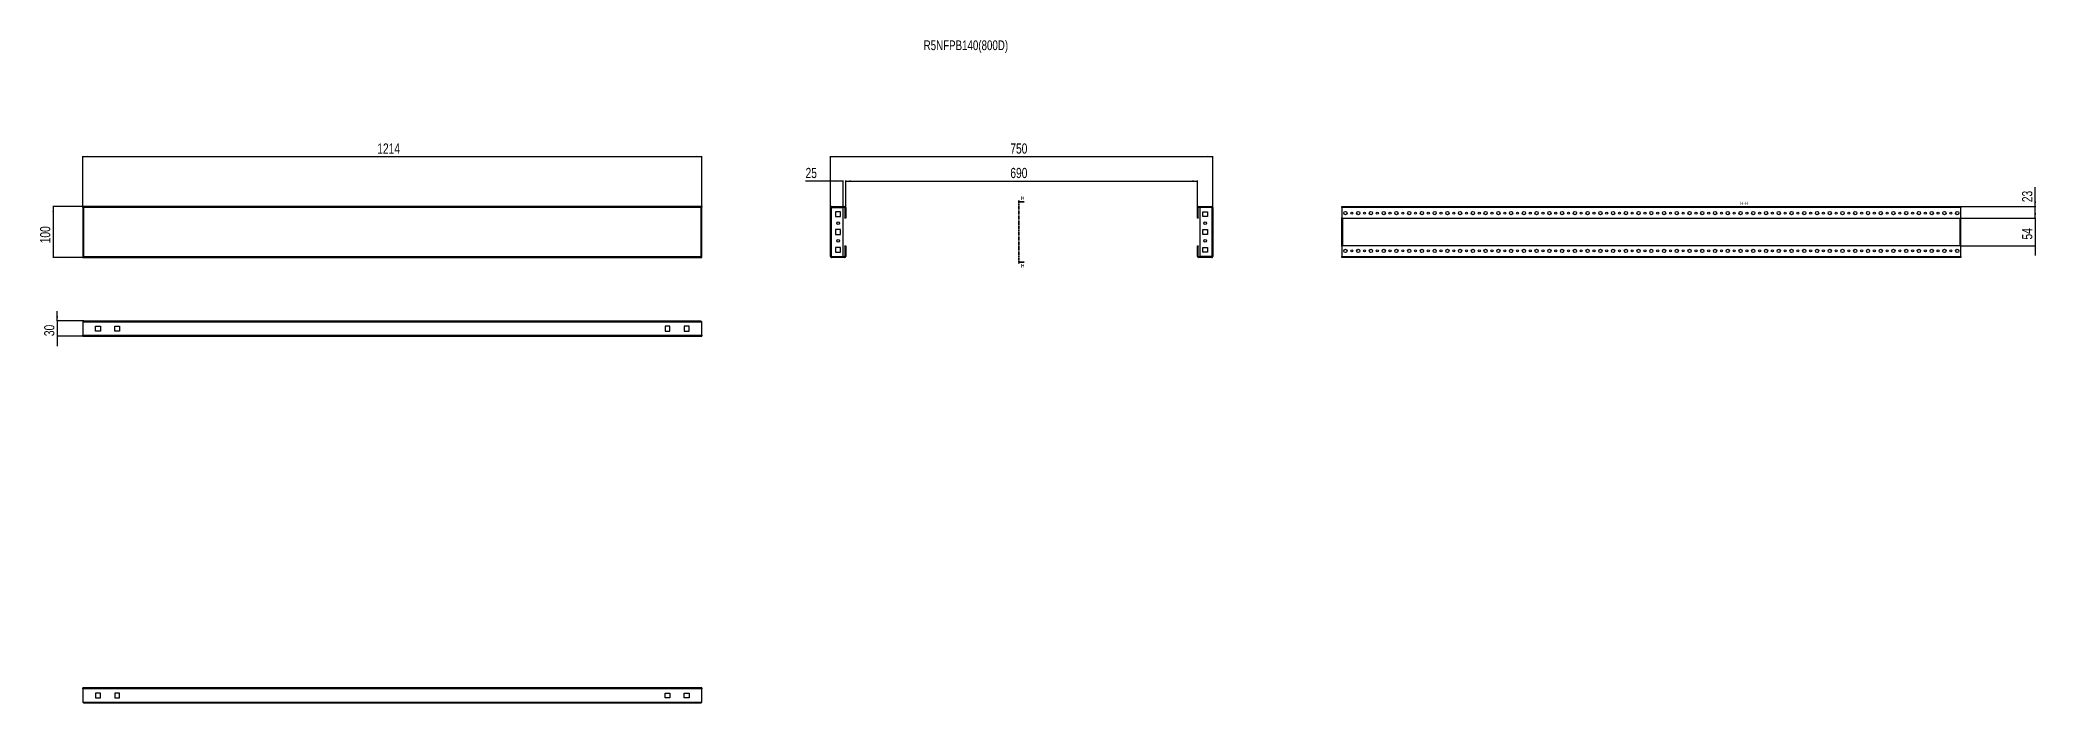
# Model space of a CAD drawing. Header units: millimetres. Extents: x -514 to 3402, y -642 to 660.
import ezdxf

# ---------------------------------------------------------------- set-up
doc = ezdxf.new("R2010")
doc.units = ezdxf.units.MM
doc.linetypes.add('CENTER', pattern=[10.16, 6.35, -1.27, 1.27, -1.27])
doc.layers.add('FORMAT', color=7, linetype='Continuous')
doc.styles.add('SLDTEXTSTYLE0', font='TXT', dxfattribs={"width": 0.75})
doc.dimstyles.new('SLDDIMSTYLE0', dxfattribs={"dimtxt": 20, "dimasz": 10, "dimexe": 0, "dimexo": 0.0625, "dimgap": 5, "dimtad": 2, "dimdec": 1, "dimrnd": 1e-09, "dimzin": 12, "dimdsep": 46, "dimtxsty": 'SLDTEXTSTYLE0', "dimsah": 1, "dimcen": 0.09, "dimadec": 0, "dimazin": 3, "dimtfac": 1, "dimtofl": 0, "dimtmove": 0, "dimatfit": 3, "dimfxl": 0, "dimfrac": 2, "dimtolj": 1, "dimtzin": 12, "dimarcsym": 0})
doc.dimstyles.new('SLDDIMSTYLE1', dxfattribs={"dimtxt": 20, "dimasz": 10, "dimexe": 0, "dimexo": 0.0625, "dimgap": 5, "dimtad": 2, "dimdec": 1, "dimrnd": 1e-09, "dimzin": 12, "dimdsep": 46, "dimtxsty": 'SLDTEXTSTYLE0', "dimsah": 1, "dimcen": 0.09, "dimadec": 0, "dimazin": 3, "dimtfac": 1, "dimtmove": 0, "dimatfit": 0, "dimfxl": 0, "dimfrac": 2, "dimtolj": 1, "dimtzin": 12, "dimarcsym": 0})

# ---------------------------------------------------------------- blocks, each defined once
blk = doc.blocks.new('_D')
at = {"layer": 'FORMAT'}
for p, q in [((-429.8, 330.6), (-429.8, 431.6)), ((784.2, 330.6), (784.2, 431.6)), ((-429.8, 430.6), (784.2, 430.6))]:
    blk.add_line(p, q, dxfattribs=at)
for points in [[(-429.8, 430.6), (-419.8, 429), (-419.8, 432.1)], [(784.2, 430.6), (774.2, 432.1), (774.2, 429)]]:
    blk.add_solid(points, dxfattribs=at)
at = {"layer": 'FORMAT', "insert": (147.7, 456.4), "char_height": 20, "attachment_point": 1, "style": 'SLDTEXTSTYLE0'}
blk.add_mtext('1214', dxfattribs=at)
blk = doc.blocks.new('_D_1')
at = {"layer": 'FORMAT'}
for p, q in [((-429.8, 332.6), (-488.9, 332.6)), ((-487.9, 332.6), (-487.9, 232.6)), ((-429.8, 232.6), (-488.9, 232.6))]:
    blk.add_line(p, q, dxfattribs=at)
for points in [[(-487.9, 332.6), (-489.5, 322.6), (-486.4, 322.6)], [(-487.9, 232.6), (-486.4, 242.6), (-489.5, 242.6)]]:
    blk.add_solid(points, dxfattribs=at)
at = {"layer": 'FORMAT', "insert": (-513.7, 260.4), "char_height": 20, "attachment_point": 1, "rotation": 90, "style": 'SLDTEXTSTYLE0'}
blk.add_mtext('100', dxfattribs=at)
blk = doc.blocks.new('_D_2')
at = {"layer": 'FORMAT'}
for p, q in [((1036.6, 330.5), (1036.6, 431.6)), ((1786.6, 330.5), (1786.6, 431.6)), ((1036.6, 430.6), (1786.6, 430.6))]:
    blk.add_line(p, q, dxfattribs=at)
for points in [[(1036.6, 430.6), (1046.6, 429), (1046.6, 432.1)], [(1786.6, 430.6), (1776.6, 432.1), (1776.6, 429)]]:
    blk.add_solid(points, dxfattribs=at)
at = {"layer": 'FORMAT', "insert": (1389.5, 456.4), "char_height": 20, "attachment_point": 1, "style": 'SLDTEXTSTYLE0'}
blk.add_mtext('750', dxfattribs=at)
blk = doc.blocks.new('_D_3')
at = {"layer": 'FORMAT'}
for p, q in [((1066.6, 330.5), (1066.6, 383.6)), ((1066.6, 382.6), (1756.6, 382.6)), ((1756.6, 330.5), (1756.6, 383.6))]:
    blk.add_line(p, q, dxfattribs=at)
for points in [[(1066.6, 382.6), (1076.6, 381), (1076.6, 384.1)], [(1756.6, 382.6), (1746.6, 384.1), (1746.6, 381)]]:
    blk.add_solid(points, dxfattribs=at)
at = {"layer": 'FORMAT', "insert": (1389.5, 408.4), "char_height": 20, "attachment_point": 1, "style": 'SLDTEXTSTYLE0'}
blk.add_mtext('690', dxfattribs=at)
blk = doc.blocks.new('_D_4')
at = {"layer": 'FORMAT'}
for p, q in [((1036.6, 382.6), (987.8, 382.6)), ((1036.6, 330.5), (1036.6, 383.6)), ((1061.6, 382.6), (1036.6, 382.6)), ((1061.6, 330.6), (1061.6, 383.6))]:
    blk.add_line(p, q, dxfattribs=at)
for points in [[(1036.6, 382.6), (1046.6, 381), (1046.6, 384.1)], [(1061.6, 382.6), (1051.6, 384.1), (1051.6, 381)]]:
    blk.add_solid(points, dxfattribs=at)
at = {"layer": 'FORMAT', "insert": (987.8, 408.4), "char_height": 20, "attachment_point": 1, "style": 'SLDTEXTSTYLE0'}
blk.add_mtext('25', dxfattribs=at)
blk = doc.blocks.new('_D_5')
at = {"layer": 'FORMAT'}
for p, q in [((-479.9, 108), (-479.9, 127.3)), ((-427.7, 108), (-480.9, 108)), ((-479.9, 108), (-479.9, 78)), ((-429.8, 78), (-480.9, 78)), ((-479.9, 78), (-479.9, 58.8))]:
    blk.add_line(p, q, dxfattribs=at)
for points in [[(-479.9, 108), (-478.4, 118), (-481.5, 118)], [(-479.9, 78), (-481.5, 68), (-478.4, 68)]]:
    blk.add_solid(points, dxfattribs=at)
at = {"layer": 'FORMAT', "insert": (-505.7, 78.2), "char_height": 20, "attachment_point": 1, "rotation": 90, "style": 'SLDTEXTSTYLE0'}
blk.add_mtext('30', dxfattribs=at)
blk = doc.blocks.new('_D_6')
at = {"layer": 'FORMAT'}
for p, q in [((3400, 309.6), (3400, 328.8)), ((3252.9, 309.6), (3401, 309.6)), ((3400, 309.6), (3400, 255.6)), ((3252.9, 255.6), (3401, 255.6)), ((3400, 255.6), (3400, 236.3))]:
    blk.add_line(p, q, dxfattribs=at)
for points in [[(3400, 309.6), (3401.6, 319.6), (3398.5, 319.6)], [(3400, 255.6), (3398.5, 245.6), (3401.6, 245.6)]]:
    blk.add_solid(points, dxfattribs=at)
at = {"layer": 'FORMAT', "insert": (3374.2, 267.8), "char_height": 20, "attachment_point": 1, "rotation": 90, "style": 'SLDTEXTSTYLE0'}
blk.add_mtext('54', dxfattribs=at)
blk = doc.blocks.new('_D_7')
at = {"layer": 'FORMAT'}
for p, q in [((3400, 332.6), (3400, 370.7)), ((3253.9, 332.6), (3401, 332.6)), ((3400, 309.6), (3400, 332.6)), ((3252.9, 309.6), (3401, 309.6)), ((3400, 309.6), (3400, 290.3))]:
    blk.add_line(p, q, dxfattribs=at)
for points in [[(3400, 332.6), (3401.6, 342.6), (3398.5, 342.6)], [(3400, 309.6), (3398.5, 299.6), (3401.6, 299.6)]]:
    blk.add_solid(points, dxfattribs=at)
at = {"layer": 'FORMAT', "insert": (3374.2, 341.1), "char_height": 20, "attachment_point": 1, "rotation": 90, "style": 'SLDTEXTSTYLE0'}
blk.add_mtext('23', dxfattribs=at)

msp = doc.modelspace()

# ---------------------------------------------------------------- linework, layer by layer
at = {"color": 7, "linetype": 'Continuous', "lineweight": 25}
for p, q in [((-429.78, 331.07), (-429.78, 332.57)), ((784.22, 332.57), (-429.78, 332.57)), ((-429.78, 331.07), (-429.78, 330.57)), ((-429.78, 330.57), (-429.78, 234.57)), ((-429.78, 330.57), (-428.28, 330.57)), ((784.22, 330.57), (782.72, 330.57)), ((784.22, 332.57), (784.22, 331.07)), ((784.22, 330.57), (784.22, 331.07)), ((784.22, 234.57), (784.22, 330.57)), ((1036.62, 234.67), (1036.62, 330.47)), ((1038.72, 332.57), (1038.72, 331.07)), ((1038.72, 332.57), (1064.52, 332.57)), ((1038.72, 331.07), (1064.52, 331.07)), ((1038.72, 330.57), (1061.62, 330.57)), ((1046.87, 322.32), (1046.87, 312.82)), ((1056.37, 322.32), (1046.87, 322.32)), ((1056.37, 312.82), (1056.37, 322.32)), ((1061.62, 234.57), (1061.62, 330.57)), ((1065.12, 330.47), (1065.12, 310.57)), ((1066.62, 330.47), (1066.62, 310.57)), ((1756.62, 310.57), (1756.62, 330.47)), ((1758.12, 310.57), (1758.12, 330.47)), ((1758.72, 332.57), (1784.52, 332.57)), ((1758.72, 331.07), (1784.52, 331.07)), ((1761.62, 234.57), (1761.62, 330.57)), ((1784.52, 330.57), (1761.62, 330.57)), ((1766.87, 322.32), (1776.37, 322.32)), ((1766.87, 312.82), (1766.87, 322.32)), ((1776.37, 322.32), (1776.37, 312.82)), ((1784.52, 331.07), (1784.52, 332.57)), ((1786.62, 330.47), (1786.62, 234.67)), ((2039.86, 332.57), (3253.86, 332.57)), ((2039.86, 330.47), (2039.86, 332.57)), ((2039.86, 330.47), (2039.86, 310.57)), ((3253.86, 332.57), (3253.86, 330.47)), ((3253.86, 310.57), (3253.86, 330.47)), ((1046.87, 312.82), (1056.37, 312.82)), ((1046.87, 287.32), (1046.87, 277.82)), ((1056.37, 287.32), (1046.87, 287.32)), ((1046.87, 277.82), (1056.37, 277.82)), ((1056.37, 277.82), (1056.37, 287.32)), ((1065.12, 310.57), (1066.62, 310.57)), ((1065.12, 309.57), (1065.12, 310.57)), ((1066.62, 309.57), (1065.12, 309.57)), ((1066.62, 310.57), (1066.62, 309.57)), ((1756.62, 310.57), (1758.12, 310.57)), ((1756.62, 309.57), (1756.62, 310.57)), ((1758.12, 309.57), (1756.62, 309.57)), ((1758.12, 310.57), (1758.12, 309.57)), ((1776.37, 312.82), (1766.87, 312.82)), ((1766.87, 287.32), (1776.37, 287.32)), ((1766.87, 277.82), (1766.87, 287.32)), ((1776.37, 277.82), (1766.87, 277.82)), ((1776.37, 287.32), (1776.37, 277.82)), ((2039.86, 310.57), (2040.86, 309.57)), ((2039.86, 254.57), (2039.86, 310.57)), ((2040.86, 309.57), (3252.86, 309.57)), ((2041.36, 255.57), (2041.36, 309.57)), ((3252.36, 255.57), (3252.36, 309.57)), ((3252.86, 309.57), (3253.86, 310.57)), ((3253.86, 254.57), (3253.86, 310.57)), ((1056.37, 252.32), (1046.87, 252.32)), ((1046.87, 252.32), (1046.87, 242.82)), ((1046.87, 242.82), (1056.37, 242.82)), ((1056.37, 242.82), (1056.37, 252.32)), ((1065.12, 255.57), (1066.62, 255.57)), ((1065.12, 254.57), (1065.12, 255.57)), ((1066.62, 254.57), (1065.12, 254.57)), ((1065.12, 254.57), (1065.12, 234.67)), ((1066.62, 255.57), (1066.62, 254.57)), ((1066.62, 254.57), (1066.62, 234.67)), ((1756.62, 255.57), (1758.12, 255.57)), ((1756.62, 254.57), (1756.62, 255.57)), ((1758.12, 254.57), (1756.62, 254.57)), ((1756.62, 234.67), (1756.62, 254.57)), ((1758.12, 255.57), (1758.12, 254.57)), ((1758.12, 234.67), (1758.12, 254.57)), ((1766.87, 252.32), (1776.37, 252.32)), ((1766.87, 242.82), (1766.87, 252.32)), ((1776.37, 242.82), (1766.87, 242.82)), ((1776.37, 252.32), (1776.37, 242.82)), ((2040.86, 255.57), (2039.86, 254.57)), ((2039.86, 254.57), (2039.86, 234.67)), ((3252.86, 255.57), (2040.86, 255.57)), ((3253.86, 254.57), (3252.86, 255.57)), ((3253.86, 234.67), (3253.86, 254.57)), ((-428.28, 234.57), (-429.78, 234.57)), ((-429.78, 234.57), (-429.78, 234.07)), ((-429.78, 234.07), (-429.78, 232.57)), ((-429.78, 232.57), (784.22, 232.57)), ((782.72, 234.57), (784.22, 234.57)), ((784.22, 234.07), (784.22, 234.57)), ((784.22, 232.57), (784.22, 234.07)), ((1038.72, 234.57), (1061.62, 234.57)), ((1038.72, 232.57), (1038.72, 234.07)), ((1064.52, 234.07), (1038.72, 234.07)), ((1064.52, 232.57), (1038.72, 232.57)), ((1784.52, 234.07), (1758.72, 234.07)), ((1784.52, 232.57), (1758.72, 232.57)), ((1784.52, 234.57), (1761.62, 234.57)), ((1784.52, 234.07), (1784.52, 232.57)), ((2039.86, 232.57), (2039.86, 234.67)), ((3253.86, 232.57), (2039.86, 232.57)), ((3253.86, 234.67), (3253.86, 232.57)), ((-429.78, 105.92), (-429.78, 80.12)), ((-429.78, 78.02), (-429.78, 80.12)), ((-427.68, 108.02), (782.12, 108.02)), ((-404.78, 97.77), (-395.28, 97.77)), ((-404.78, 88.27), (-404.78, 97.77)), ((-395.28, 88.27), (-404.78, 88.27)), ((-395.28, 97.77), (-395.28, 88.27)), ((-367.28, 97.77), (-357.78, 97.77)), ((-367.28, 88.27), (-367.28, 97.77)), ((-357.78, 88.27), (-367.28, 88.27)), ((-357.78, 97.77), (-357.78, 88.27)), ((721.72, 97.77), (712.22, 97.77)), ((712.22, 97.77), (712.22, 88.27)), ((712.22, 88.27), (721.72, 88.27)), ((721.72, 88.27), (721.72, 97.77)), ((749.72, 97.77), (749.72, 88.27)), ((759.22, 97.77), (749.72, 97.77)), ((749.72, 88.27), (759.22, 88.27)), ((759.22, 88.27), (759.22, 97.77)), ((784.22, 80.12), (784.22, 105.92)), ((784.22, 80.12), (784.22, 78.02)), ((-429.78, 78.02), (784.22, 78.02)), ((-429.78, -614.08), (-429.78, -611.98)), ((784.22, -611.98), (-429.78, -611.98)), ((-429.78, -614.08), (-429.78, -639.88)), ((-395.28, -622.23), (-404.78, -622.23)), ((-404.78, -622.23), (-404.78, -631.73)), ((-395.28, -631.73), (-395.28, -622.23)), ((-357.78, -622.23), (-367.28, -622.23)), ((-367.28, -622.23), (-367.28, -631.73)), ((-357.78, -631.73), (-357.78, -622.23)), ((712.22, -631.73), (712.22, -622.23)), ((712.22, -622.23), (721.72, -622.23)), ((721.72, -622.23), (721.72, -631.73)), ((749.72, -622.23), (759.22, -622.23)), ((749.72, -631.73), (749.72, -622.23)), ((759.22, -622.23), (759.22, -631.73)), ((784.22, -611.98), (784.22, -614.08)), ((784.22, -639.88), (784.22, -614.08)), ((782.12, -641.98), (-427.68, -641.98)), ((-404.78, -631.73), (-395.28, -631.73)), ((-367.28, -631.73), (-357.78, -631.73)), ((721.72, -631.73), (712.22, -631.73)), ((759.22, -631.73), (749.72, -631.73))]:
    msp.add_line(p, q, dxfattribs=at)
at = {"color": 8, "linetype": 'Continuous', "lineweight": 18}
for p, q in [((-427.68, 330.47), (-427.68, 234.67)), ((782.12, 330.47), (-427.68, 330.47)), ((782.12, 234.67), (782.12, 330.47)), ((1038.72, 234.57), (1038.72, 330.57)), ((1064.52, 331.07), (1064.52, 332.57)), ((1065.12, 330.47), (1066.62, 330.47)), ((1758.12, 330.47), (1756.62, 330.47)), ((1758.72, 331.07), (1758.72, 332.57)), ((1784.52, 330.57), (1784.52, 234.57)), ((2039.86, 330.47), (3253.86, 330.47)), ((2041.96, 255.57), (2041.96, 309.57)), ((3251.76, 309.57), (3251.76, 255.57)), ((-427.68, 234.67), (782.12, 234.67)), ((1064.52, 234.07), (1064.52, 232.57)), ((1065.12, 234.67), (1066.62, 234.67)), ((1758.12, 234.67), (1756.62, 234.67)), ((1758.72, 234.07), (1758.72, 232.57)), ((3253.86, 234.67), (2039.86, 234.67)), ((-429.78, 105.92), (784.22, 105.92)), ((-429.78, 80.12), (784.22, 80.12)), ((784.22, -614.08), (-429.78, -614.08)), ((784.22, -639.88), (-429.78, -639.88))]:
    msp.add_line(p, q, dxfattribs=at)
at = {"color": 7, "linetype": 'CENTER', "lineweight": 35}
msp.add_line((1406.25, 344.57), (1406.25, 220.56), dxfattribs=at)
at = {"color": 7, "linetype": 'Continuous', "lineweight": 35}
for p, q in [((1416.89, 341.57), (1406.25, 341.57)), ((1416.89, 223.56), (1406.25, 223.56))]:
    msp.add_line(p, q, dxfattribs=at)
at = {"color": 7, "linetype": 'Continuous', "lineweight": 25}
for centre, radius in [((2046.86, 319.57), 3.25), ((2059.36, 319.57), 2.1), ((2071.86, 319.57), 3.25), ((2084.36, 319.57), 2.1), ((2096.86, 319.57), 3.25), ((2109.36, 319.57), 2.1), ((2121.86, 319.57), 3.25), ((2134.36, 319.57), 2.1), ((2146.86, 319.57), 3.25), ((2159.36, 319.57), 2.1), ((2171.86, 319.57), 3.25), ((2184.36, 319.57), 2.1), ((2196.86, 319.57), 3.25), ((2209.36, 319.57), 2.1), ((2221.86, 319.57), 3.25), ((2234.36, 319.57), 2.1), ((2246.86, 319.57), 3.25), ((2259.36, 319.57), 2.1), ((2271.86, 319.57), 3.25), ((2284.36, 319.57), 2.1), ((2296.86, 319.57), 3.25), ((2309.36, 319.57), 2.1), ((2321.86, 319.57), 3.25), ((2334.36, 319.57), 2.1), ((2346.86, 319.57), 3.25), ((2359.36, 319.57), 2.1), ((2371.86, 319.57), 3.25), ((2384.36, 319.57), 2.1), ((2396.86, 319.57), 3.25), ((2409.36, 319.57), 2.1), ((2421.86, 319.57), 3.25), ((2434.36, 319.57), 2.1), ((2446.86, 319.57), 3.25), ((2459.36, 319.57), 2.1), ((2471.86, 319.57), 3.25), ((2484.36, 319.57), 2.1), ((2496.86, 319.57), 3.25), ((2509.36, 319.57), 2.1), ((2521.86, 319.57), 3.25), ((2534.36, 319.57), 2.1), ((2546.86, 319.57), 3.25), ((2559.36, 319.57), 2.1), ((2571.86, 319.57), 3.25), ((2584.36, 319.57), 2.1), ((2596.86, 319.57), 3.25), ((2609.36, 319.57), 2.1), ((2621.86, 319.57), 3.25), ((2634.36, 319.57), 2.1), ((2646.86, 319.57), 3.25), ((2659.36, 319.57), 2.1), ((2671.86, 319.57), 3.25), ((2684.36, 319.57), 2.1), ((2696.86, 319.57), 3.25), ((2709.36, 319.57), 2.1), ((2721.86, 319.57), 3.25), ((2734.36, 319.57), 2.1), ((2746.86, 319.57), 3.25), ((2759.36, 319.57), 2.1), ((2771.86, 319.57), 3.25), ((2784.36, 319.57), 2.1), ((2796.86, 319.57), 3.25), ((2809.36, 319.57), 2.1), ((2821.86, 319.57), 3.25), ((2834.36, 319.57), 2.1), ((2846.86, 319.57), 3.25), ((2859.36, 319.57), 2.1), ((2871.86, 319.57), 3.25), ((2884.36, 319.57), 2.1), ((2896.86, 319.57), 3.25), ((2909.36, 319.57), 2.1), ((2921.86, 319.57), 3.25), ((2934.36, 319.57), 2.1), ((2946.86, 319.57), 3.25), ((2959.36, 319.57), 2.1), ((2971.86, 319.57), 3.25), ((2984.36, 319.57), 2.1), ((2996.86, 319.57), 3.25), ((3009.36, 319.57), 2.1), ((3021.86, 319.57), 3.25), ((3034.36, 319.57), 2.1), ((3046.86, 319.57), 3.25), ((3059.36, 319.57), 2.1), ((3071.86, 319.57), 3.25), ((3084.36, 319.57), 2.1), ((3096.86, 319.57), 3.25), ((3109.36, 319.57), 2.1), ((3121.86, 319.57), 3.25), ((3134.36, 319.57), 2.1), ((3146.86, 319.57), 3.25), ((3159.36, 319.57), 2.1), ((3171.86, 319.57), 3.25), ((3184.36, 319.57), 2.1), ((3196.86, 319.57), 3.25), ((3209.36, 319.57), 2.1), ((3221.86, 319.57), 3.25), ((3234.36, 319.57), 2.1), ((3246.86, 319.57), 3.25), ((1051.62, 300.07), 2.75), ((1771.62, 300.07), 2.75), ((1051.62, 265.07), 2.75), ((1771.62, 265.07), 2.75), ((2046.86, 245.57), 3.25), ((2059.36, 245.57), 2.1), ((2071.86, 245.57), 3.25), ((2084.36, 245.57), 2.1), ((2096.86, 245.57), 3.25), ((2109.36, 245.57), 2.1), ((2121.86, 245.57), 3.25), ((2134.36, 245.57), 2.1), ((2146.86, 245.57), 3.25), ((2159.36, 245.57), 2.1), ((2171.86, 245.57), 3.25), ((2184.36, 245.57), 2.1), ((2196.86, 245.57), 3.25), ((2209.36, 245.57), 2.1), ((2221.86, 245.57), 3.25), ((2234.36, 245.57), 2.1), ((2246.86, 245.57), 3.25), ((2259.36, 245.57), 2.1), ((2271.86, 245.57), 3.25), ((2284.36, 245.57), 2.1), ((2296.86, 245.57), 3.25), ((2309.36, 245.57), 2.1), ((2321.86, 245.57), 3.25), ((2334.36, 245.57), 2.1), ((2346.86, 245.57), 3.25), ((2359.36, 245.57), 2.1), ((2371.86, 245.57), 3.25), ((2384.36, 245.57), 2.1), ((2396.86, 245.57), 3.25), ((2409.36, 245.57), 2.1), ((2421.86, 245.57), 3.25), ((2434.36, 245.57), 2.1), ((2446.86, 245.57), 3.25), ((2459.36, 245.57), 2.1), ((2471.86, 245.57), 3.25), ((2484.36, 245.57), 2.1), ((2496.86, 245.57), 3.25), ((2509.36, 245.57), 2.1), ((2521.86, 245.57), 3.25), ((2534.36, 245.57), 2.1), ((2546.86, 245.57), 3.25), ((2559.36, 245.57), 2.1), ((2571.86, 245.57), 3.25), ((2584.36, 245.57), 2.1), ((2596.86, 245.57), 3.25), ((2609.36, 245.57), 2.1), ((2621.86, 245.57), 3.25), ((2634.36, 245.57), 2.1), ((2646.86, 245.57), 3.25), ((2659.36, 245.57), 2.1), ((2671.86, 245.57), 3.25), ((2684.36, 245.57), 2.1), ((2696.86, 245.57), 3.25), ((2709.36, 245.57), 2.1), ((2721.86, 245.57), 3.25), ((2734.36, 245.57), 2.1), ((2746.86, 245.57), 3.25), ((2759.36, 245.57), 2.1), ((2771.86, 245.57), 3.25), ((2784.36, 245.57), 2.1), ((2796.86, 245.57), 3.25), ((2809.36, 245.57), 2.1), ((2821.86, 245.57), 3.25), ((2834.36, 245.57), 2.1), ((2846.86, 245.57), 3.25), ((2859.36, 245.57), 2.1), ((2871.86, 245.57), 3.25), ((2884.36, 245.57), 2.1), ((2896.86, 245.57), 3.25), ((2909.36, 245.57), 2.1), ((2921.86, 245.57), 3.25), ((2934.36, 245.57), 2.1), ((2946.86, 245.57), 3.25), ((2959.36, 245.57), 2.1), ((2971.86, 245.57), 3.25), ((2984.36, 245.57), 2.1), ((2996.86, 245.57), 3.25), ((3009.36, 245.57), 2.1), ((3021.86, 245.57), 3.25), ((3034.36, 245.57), 2.1), ((3046.86, 245.57), 3.25), ((3059.36, 245.57), 2.1), ((3071.86, 245.57), 3.25), ((3084.36, 245.57), 2.1), ((3096.86, 245.57), 3.25), ((3109.36, 245.57), 2.1), ((3121.86, 245.57), 3.25), ((3134.36, 245.57), 2.1), ((3146.86, 245.57), 3.25), ((3159.36, 245.57), 2.1), ((3171.86, 245.57), 3.25), ((3184.36, 245.57), 2.1), ((3196.86, 245.57), 3.25), ((3209.36, 245.57), 2.1), ((3221.86, 245.57), 3.25), ((3234.36, 245.57), 2.1), ((3246.86, 245.57), 3.25)]:
    msp.add_circle(centre, radius, dxfattribs=at)
for centre, radius, start, end in [((1064.52, 330.47), 2.1, 0, 90), ((1064.52, 330.47), 0.6, 0, 90), ((1758.72, 330.47), 2.1, 90, 180), ((1758.72, 330.47), 0.6, 90, 180), ((1064.52, 234.67), 0.6, 270, 0), ((1064.52, 234.67), 2.1, 270, 0), ((1758.72, 234.67), 2.1, 180, 270), ((1758.72, 234.67), 0.6, 180, 270)]:
    msp.add_arc(centre, radius, start, end, dxfattribs=at)
for points, knots in [([(-427.68, 330.47), (-427.86, 330.75), (-428.22, 331.31), (-428.75, 332.01), (-429.27, 332.48), (-429.62, 332.54), (-429.78, 332.57)], [0, 0, 0, 0, 0.2547527, 0.5096447, 0.7645377, 1, 1, 1, 1]), ([(-427.68, 330.47), (-427.86, 330.55), (-428.23, 330.71), (-428.92, 330.98), (-429.44, 331.03), (-429.78, 331.07)], [0, 0, 0, 0, 0.2598775, 0.5197391, 1, 1, 1, 1]), ([(1786.62, 330.47), (1786.59, 330.75), (1786.52, 331.31), (1786.02, 332.01), (1785.32, 332.48), (1784.78, 332.54), (1784.52, 332.57)], [0, 0, 0, 0, 0.2547527, 0.5096447, 0.7645377, 1, 1, 1, 1]), ([(1785.12, 330.47), (1785.11, 330.55), (1785.09, 330.71), (1784.9, 330.98), (1784.67, 331.03), (1784.52, 331.07)], [0, 0, 0, 0, 0.2598775, 0.5197391, 1, 1, 1, 1]), ([(782.12, 108.02), (782.3, 107.99), (782.65, 107.92), (783.19, 107.42), (783.71, 106.72), (784.06, 106.18), (784.22, 105.92)], [0, 0, 0, 0, 0.2547527, 0.5096447, 0.7645377, 1, 1, 1, 1]), ([(-427.68, -641.98), (-427.86, -641.95), (-428.22, -641.88), (-428.75, -641.38), (-429.27, -640.68), (-429.62, -640.14), (-429.78, -639.88)], [0, 0, 0, 0, 0.2547527, 0.5096447, 0.7645377, 1, 1, 1, 1])]:
    msp.add_open_spline(points, degree=3, knots=knots, dxfattribs=at)
for points in [[(-429.78, 330.57), (-429.75, 330.56), (-429.69, 330.54), (-429.2, 330.52), (-428.51, 330.49), (-427.96, 330.47), (-427.68, 330.47)], [(784.22, 332.57), (784.04, 332.53), (783.69, 332.47), (783.17, 331.99), (782.64, 331.29), (782.29, 330.74), (782.12, 330.47)], [(784.22, 331.07), (783.87, 331.03), (783.17, 330.95), (782.47, 330.63), (782.12, 330.47)], [(782.12, 330.47), (782.39, 330.47), (782.95, 330.49), (783.64, 330.52), (784.13, 330.54), (784.19, 330.56), (784.22, 330.57)], [(1038.72, 332.57), (1038.45, 332.53), (1037.9, 332.47), (1037.2, 331.99), (1036.72, 331.29), (1036.65, 330.74), (1036.62, 330.47)], [(1036.62, 330.47), (1036.65, 330.47), (1036.72, 330.49), (1037.2, 330.52), (1037.9, 330.54), (1038.45, 330.56), (1038.72, 330.57)], [(1038.72, 331.07), (1038.56, 331.03), (1038.24, 330.95), (1038.16, 330.63), (1038.12, 330.47)], [(1784.52, 330.57), (1784.8, 330.56), (1785.35, 330.54), (1786.04, 330.52), (1786.53, 330.49), (1786.59, 330.47), (1786.62, 330.47)], [(-427.68, 234.67), (-427.96, 234.66), (-428.51, 234.64), (-429.2, 234.62), (-429.69, 234.59), (-429.75, 234.57), (-429.78, 234.57)], [(-429.78, 232.57), (-429.61, 232.6), (-429.26, 232.66), (-428.73, 233.15), (-428.21, 233.84), (-427.86, 234.39), (-427.68, 234.67)], [(-429.78, 234.07), (-429.43, 234.1), (-428.73, 234.18), (-428.03, 234.5), (-427.68, 234.67)], [(782.12, 234.67), (782.29, 234.39), (782.64, 233.84), (783.17, 233.15), (783.69, 232.66), (784.04, 232.6), (784.22, 232.57)], [(784.22, 234.57), (784.19, 234.57), (784.13, 234.59), (783.64, 234.62), (782.95, 234.64), (782.39, 234.66), (782.12, 234.67)], [(782.12, 234.67), (782.47, 234.5), (783.17, 234.18), (783.87, 234.1), (784.22, 234.07)], [(1038.72, 234.57), (1038.45, 234.57), (1037.9, 234.59), (1037.2, 234.62), (1036.72, 234.64), (1036.65, 234.66), (1036.62, 234.67)], [(1036.62, 234.67), (1036.65, 234.39), (1036.72, 233.84), (1037.2, 233.15), (1037.9, 232.66), (1038.45, 232.6), (1038.72, 232.57)], [(1038.12, 234.67), (1038.16, 234.5), (1038.24, 234.18), (1038.56, 234.1), (1038.72, 234.07)], [(1784.52, 234.07), (1784.69, 234.1), (1785.01, 234.18), (1785.09, 234.5), (1785.12, 234.67)], [(1784.52, 232.57), (1784.8, 232.6), (1785.35, 232.66), (1786.04, 233.15), (1786.53, 233.84), (1786.59, 234.39), (1786.62, 234.67)], [(1786.62, 234.67), (1786.59, 234.66), (1786.53, 234.64), (1786.04, 234.62), (1785.35, 234.59), (1784.8, 234.57), (1784.52, 234.57)], [(-429.78, 105.92), (-429.61, 106.19), (-429.26, 106.75), (-428.73, 107.44), (-428.21, 107.92), (-427.86, 107.99), (-427.68, 108.02)], [(784.22, -639.88), (784.04, -640.16), (783.69, -640.71), (783.17, -641.4), (782.64, -641.89), (782.29, -641.95), (782.12, -641.98)]]:
    msp.add_open_spline(points, degree=3, dxfattribs=at)
at = {"color": 7, "linetype": 'Continuous', "lineweight": 35}
for points in [[(1406.25, 341.57), (1413.25, 340.45), (1413.25, 342.69)], [(1406.25, 223.56), (1413.25, 222.44), (1413.25, 224.68)]]:
    msp.add_solid(points, dxfattribs=at)

# ---------------------------------------------------------------- texts
at = {"color": 7, "linetype": 'Continuous', "char_height": 7, "attachment_point": 1, "style": 'SLDTEXTSTYLE0'}
for insert in [(1410.53, 352.65), (1410.53, 219.87)]:
    msp.add_mtext('H', dxfattribs=dict(at, insert=insert))
at = {"layer": 'FORMAT', "style": 'SLDTEXTSTYLE0'}
for s, insert, char_height, attachment_point in [('R5NFPB140(800D)', (1219.47, 658.55), 19.05, 1), ('H-H', (2828.98, 342.28), 7, 2)]:
    msp.add_mtext(s, dxfattribs=dict(at, insert=insert, char_height=char_height, attachment_point=attachment_point))

# ---------------------------------------------------------------- dimensions: what is measured, and where the dimension line sits
at = {"layer": 'FORMAT'}
for base, p1, p2, picture, middle in [((784.22, 430.57), (-429.78, 330.57), (784.22, 330.57), '_D', (177.22, 430.57)), ((1036.62, 382.57), (1061.62, 330.57), (1036.62, 330.47), '_D_4', (1002.62, 382.57)), ((1756.62, 382.57), (1066.62, 330.47), (1756.62, 330.47), '_D_3', (1411.62, 382.57))]:
    dim = msp.add_linear_dim(base=base, p1=p1, p2=p2, dimstyle='SLDDIMSTYLE0', dxfattribs=at)
    dim.commit()
    dim.dimension.update_dxf_attribs({"geometry": picture, "text_midpoint": middle, "dimtype": 160})
for base, p1, p2, angle, dimstyle, picture, middle in [((1786.62, 430.57), (1036.62, 330.47), (1786.62, 330.47), 0, 'SLDDIMSTYLE0', '_D_2', (1411.62, 430.57)), ((3400.03, 332.57), (3252.86, 309.57), (3253.86, 332.57), 90, 'SLDDIMSTYLE1', '_D_7', (3400.03, 355.89)), ((-487.95, 232.57), (-429.78, 332.57), (-429.78, 232.57), 90, 'SLDDIMSTYLE0', '_D_1', (-487.95, 282.57)), ((3400.03, 255.57), (3252.86, 309.57), (3252.86, 255.57), 90, 'SLDDIMSTYLE1', '_D_6', (3400.03, 282.57)), ((-479.95, 78.02), (-427.68, 108.02), (-429.78, 78.02), 90, 'SLDDIMSTYLE1', '_D_5', (-479.95, 93.02))]:
    dim = msp.add_linear_dim(base=base, p1=p1, p2=p2, angle=angle, dimstyle=dimstyle, dxfattribs=at)
    dim.commit()
    dim.dimension.update_dxf_attribs({"geometry": picture, "text_midpoint": middle, "dimtype": 160})

doc.saveas('drawing.dxf')
